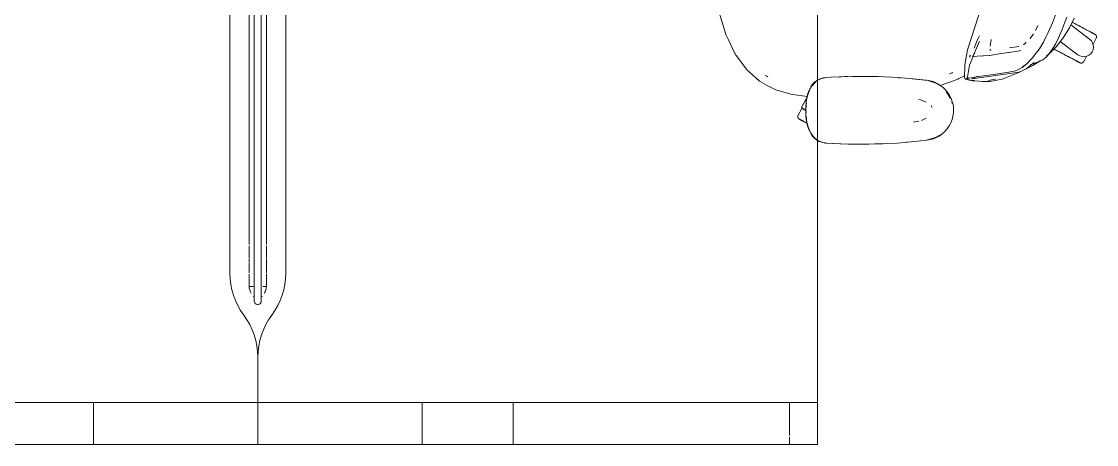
# Model space of a CAD drawing. Header units: millimetres. Extents: x 155927 to 326028, y -36033 to 97293.
# Drawn here: x 186189 to 187725, y 10690 to 11294 of the extents above; entities that cross this region are included whole.
import ezdxf

# ---------------------------------------------------------------- set-up
doc = ezdxf.new("R2010")
doc.units = ezdxf.units.MM
doc.header["$MEASUREMENT"] = 0
doc.layers.add('G-IMPT', color=8, linetype='CONTINUOUS', lineweight=9)
doc.layers.add('I-FURN', color=8, linetype='CONTINUOUS', lineweight=9)

msp = doc.modelspace()

# ---------------------------------------------------------------- linework, layer by layer
at = {"layer": 'G-IMPT'}
for p, q in [((187668.1, 11307.5), (187662.6, 11292.6)), ((187190.5, 11293.2), (187186.3, 11306.8)), ((187195.8, 11275.9), (187190.5, 11293.2)), ((187557.2, 11303.8), (187541.2, 11253.6)), ((187662.6, 11292.6), (187656.4, 11278.4)), ((187682.8, 11300.7), (187677.2, 11285.7)), ((187693.6, 11298.9), (187686.6, 11285.2)), ((187634.7, 11275.9), (187635.1, 11276.5)), ((187638.2, 11281.4), (187641.7, 11288.4)), ((187653, 11271.7), (187656.4, 11278.4)), ((187671, 11271), (187675.8, 11282)), ((187675.8, 11282), (187677.2, 11285.7)), ((187686.6, 11285.2), (187677.6, 11270.9)), ((187195.8, 11275.9), (187199, 11269.1)), ((187199.4, 11268.2), (187199, 11269.1)), ((187208.7, 11248.6), (187199.4, 11268.2)), ((187549.7, 11246.4), (187558.2, 11266.4)), ((187553.9, 11264.8), (187550.6, 11256.3)), ((187553.9, 11264.8), (187555.9, 11269.7)), ((187555.9, 11269.7), (187553.9, 11264.6)), ((187553.9, 11264.6), (187555.9, 11269.7)), ((187554.9, 11267.1), (187557.9, 11273.9)), ((187573.2, 11259.2), (187574.6, 11268.4)), ((187624.9, 11264.2), (187621, 11260.8)), ((187631.2, 11270.8), (187630.4, 11269.7)), ((187631.2, 11270.8), (187634.7, 11275.9)), ((187645.7, 11258.7), (187649.5, 11264.9)), ((187653, 11271.7), (187649.5, 11264.9)), ((187666.5, 11262), (187661.7, 11254)), ((187666.8, 11262.6), (187666.5, 11262)), ((187666.8, 11262.6), (187670.8, 11270.6)), ((187677.6, 11270.9), (187667.8, 11258.3)), ((187671, 11271), (187670.8, 11270.6)), ((187208.7, 11248.6), (187209.1, 11247.9)), ((187210, 11246.3), (187209.1, 11247.9)), ((187210.5, 11245.5), (187210, 11246.3)), ((187537, 11232.6), (187541.2, 11253.6)), ((187543.8, 11243.7), (187545.3, 11246.2)), ((187545.3, 11246.2), (187543.8, 11243.7)), ((187543.8, 11243.7), (187545.3, 11246.2)), ((187548, 11243.8), (187549.7, 11246.4)), ((187551.2, 11248.1), (187551.6, 11248.4)), ((187572.1, 11245.9), (187563.9, 11245.3)), ((187572.1, 11245.9), (187572.2, 11245.9)), ((187586.3, 11247.9), (187572.2, 11245.9)), ((187572.9, 11254.3), (187574.5, 11253)), ((187573.2, 11259.2), (187573.3, 11259.6)), ((187586.3, 11247.9), (187599.6, 11250)), ((187599.6, 11250), (187600.1, 11250.1)), ((187600.7, 11250.2), (187600.1, 11250.1)), ((187600.7, 11250.2), (187612.5, 11252)), ((187601, 11256.9), (187614.4, 11258.7)), ((187612.5, 11252), (187612.9, 11252.1)), ((187614.9, 11252.5), (187612.9, 11252.1)), ((187614.4, 11258.7), (187613.9, 11258.5)), ((187617.1, 11253), (187614.9, 11252.5)), ((187633.6, 11241.9), (187641.6, 11252.3)), ((187641.8, 11252.6), (187641.6, 11252.3)), ((187645.7, 11258.7), (187641.8, 11252.6)), ((187653.2, 11243.5), (187656.1, 11246.5)), ((187657.8, 11248), (187654.1, 11245)), ((187656.1, 11246.5), (187660.9, 11252.7)), ((187657.8, 11248), (187667.8, 11258.3)), ((187660.9, 11252.7), (187661.7, 11254)), ((187210.5, 11245.5), (187225.1, 11226)), ((187537, 11232.6), (187536.6, 11213.6)), ((187543.6, 11231.9), (187540.9, 11214.9)), ((187543.6, 11231.9), (187549.2, 11244.3)), ((187543.8, 11243.7), (187543.8, 11243.7)), ((187544.7, 11243.5), (187543.8, 11243.7)), ((187548.7, 11244), (187548, 11243.8)), ((187551.1, 11244.3), (187548.7, 11244)), ((187548.7, 11244), (187548.7, 11244)), ((187551.1, 11244.3), (187551.2, 11244.3)), ((187555, 11244.6), (187551.2, 11244.3)), ((187562.9, 11245.2), (187555, 11244.6)), ((187563.9, 11245.3), (187562.9, 11245.2)), ((187618.9, 11228.5), (187625.9, 11234)), ((187626.1, 11234.3), (187619.2, 11228.9)), ((187619.2, 11228.9), (187622.5, 11231.5)), ((187626.1, 11234.3), (187622.5, 11231.5)), ((187636.3, 11235.5), (187624.6, 11226.6)), ((187625.8, 11227.2), (187634.4, 11231.2)), ((187633.6, 11241.9), (187625.9, 11234)), ((187630.7, 11232.3), (187642.6, 11236.8)), ((187636.3, 11235.5), (187634.3, 11234.4)), ((187634.4, 11231.2), (187645.9, 11238.4)), ((187644.8, 11237.9), (187642.6, 11236.8)), ((187647.2, 11239), (187644.8, 11237.9)), ((187648.4, 11239.7), (187647.2, 11239)), ((187648.4, 11239.7), (187653.2, 11243.5)), ((187225.1, 11226), (187225.8, 11225.1)), ((187229, 11222.2), (187225.8, 11225.1)), ((187229, 11222.2), (187243.8, 11209.2)), ((187251.8, 11217.2), (187255.7, 11215.2)), ((187251.8, 11217.2), (187254.1, 11216)), ((187254.1, 11216), (187255.7, 11215.2)), ((187345, 11214.7), (187357.6, 11215.3)), ((187361.1, 11215.4), (187357.6, 11215.3)), ((187376.8, 11215.8), (187361.1, 11215.4)), ((187364.5, 11215.5), (187367.9, 11215.6)), ((187370.1, 11215.6), (187367.9, 11215.6)), ((187376.8, 11215.8), (187381.3, 11215.9)), ((187381.3, 11215.9), (187396, 11215.9)), ((187401.5, 11215.8), (187396, 11215.9)), ((187401.5, 11215.8), (187413.8, 11215.5)), ((187408.3, 11215.6), (187406.2, 11215.6)), ((187409.9, 11215.6), (187408.3, 11215.6)), ((187421.7, 11215.2), (187413.8, 11215.5)), ((187421.7, 11215.2), (187433, 11214.7)), ((187519.7, 11221.2), (187515.3, 11219.5)), ((187515.3, 11219.5), (187519.1, 11220.9)), ((187519.7, 11221.2), (187519.1, 11220.9)), ((187536.7, 11216.8), (187528.8, 11212.7)), ((187545.7, 11213.9), (187553.6, 11215)), ((187546.7, 11212), (187555.1, 11216)), ((187553.6, 11215), (187584.4, 11219.6)), ((187564.5, 11214.7), (187611.7, 11221.3)), ((187584.4, 11219.6), (187600.2, 11222)), ((187614.2, 11221.5), (187597.7, 11214.7)), ((187607.9, 11223.3), (187600.2, 11222)), ((187607.9, 11223.3), (187612.7, 11225)), ((187611.7, 11221.3), (187614.7, 11222)), ((187613.1, 11225.3), (187612.7, 11225)), ((187618.9, 11228.5), (187613.1, 11225.3)), ((187615.4, 11222.3), (187614.2, 11221.5)), ((187618.1, 11223.5), (187614.7, 11222)), ((187618.1, 11223.5), (187624.6, 11226.6)), ((187243.8, 11209.2), (187244.5, 11208.6)), ((187254.9, 11203), (187244.5, 11208.6)), ((187266.2, 11197), (187254.9, 11203)), ((187314.2, 11195), (187316.4, 11199.6)), ((187316.4, 11199.6), (187317.2, 11201)), ((187316.8, 11199.1), (187317.7, 11200.6)), ((187319.7, 11204.5), (187317.2, 11201)), ((187318.2, 11201.4), (187320, 11204.5)), ((187318.8, 11202.4), (187325.8, 11209.8)), ((187318.8, 11202.4), (187320.1, 11203.9)), ((187322.5, 11207.5), (187319.7, 11204.5)), ((187320, 11204.5), (187325.8, 11209.8)), ((187320.8, 11204.6), (187323.3, 11207.6)), ((187322.5, 11207.5), (187323.9, 11208.7)), ((187325.8, 11209.8), (187323.3, 11207.6)), ((187326.7, 11210.6), (187323.9, 11208.7)), ((187328, 11210.9), (187326.7, 11210.3)), ((187327.1, 11210.9), (187331.4, 11212.8)), ((187328, 11210.9), (187332.2, 11213)), ((187335.4, 11213.9), (187331.4, 11212.8)), ((187332.2, 11213), (187339.6, 11214.4)), ((187339.4, 11214.4), (187335.4, 11213.9)), ((187345, 11214.7), (187339.4, 11214.4)), ((187441.9, 11214.1), (187433, 11214.7)), ((187441.9, 11214.1), (187452.2, 11213.4)), ((187443.9, 11214), (187442, 11214)), ((187443.9, 11214), (187445.3, 11213.8)), ((187463.6, 11212.4), (187452.2, 11213.4)), ((187485, 11210), (187462, 11212.5)), ((187462, 11212.5), (187482.2, 11210.4)), ((187485, 11210), (187463.6, 11212.4)), ((187485, 11210), (187482.2, 11210.4)), ((187485, 11210), (187489.9, 11208.9)), ((187485.1, 11209.8), (187488.1, 11209.2)), ((187497.3, 11205.6), (187485.5, 11209.4)), ((187494.6, 11206.5), (187485.5, 11209.4)), ((187488.1, 11209.2), (187496.3, 11206)), ((187494.1, 11207.4), (187489.9, 11208.9)), ((187498.7, 11205.2), (187494.1, 11207.4)), ((187497.3, 11205.6), (187494.6, 11206.5)), ((187497.3, 11205.6), (187500.9, 11203.2)), ((187498.7, 11205.2), (187503, 11202.5)), ((187502.1, 11202.6), (187521, 11209.6)), ((187506.3, 11199.9), (187503, 11202.5)), ((187509.9, 11196.3), (187506.3, 11199.9)), ((187521, 11209.6), (187527, 11211.8)), ((187528.8, 11212.7), (187527, 11211.8)), ((187536.6, 11213.6), (187537.2, 11212.6)), ((187537.1, 11213.2), (187537.2, 11212.6)), ((187537.1, 11213.2), (187537.2, 11212.7)), ((187537.2, 11212.6), (187537.2, 11212.7)), ((187537.6, 11212.1), (187537.2, 11212.6)), ((187538.1, 11211.8), (187537.6, 11212.1)), ((187538.1, 11211.8), (187540, 11211.2)), ((187540.1, 11213), (187539, 11212.4)), ((187539.5, 11212.8), (187539, 11212.4)), ((187539.4, 11212.8), (187545.7, 11213.9)), ((187540.1, 11213), (187539.4, 11212.8)), ((187539.5, 11212.8), (187539.8, 11213.4)), ((187539.9, 11213.9), (187539.8, 11213.4)), ((187543.3, 11210.7), (187540, 11211.2)), ((187541.6, 11211.3), (187540.9, 11214.9)), ((187542.1, 11214.2), (187541.4, 11210.9)), ((187543.7, 11210.4), (187541.4, 11210.9)), ((187542.1, 11214.2), (187541.6, 11211.3)), ((187543.3, 11210.7), (187543.9, 11210.6)), ((187547.9, 11209.6), (187543.7, 11210.4)), ((187543.9, 11210.6), (187548.6, 11210.1)), ((187546.7, 11212), (187547.6, 11212.2)), ((187552.6, 11213), (187547.6, 11212.2)), ((187548.4, 11209.6), (187547.9, 11209.6)), ((187548.4, 11209.6), (187557.7, 11208.8)), ((187548.6, 11210.1), (187551.2, 11209.9)), ((187552.6, 11213), (187553.9, 11213.2)), ((187564.5, 11214.7), (187553.9, 11213.2)), ((187557.7, 11208.8), (187561.7, 11208.4)), ((187565.8, 11208.4), (187561.7, 11208.4)), ((187572.8, 11208.5), (187565.8, 11208.4)), ((187570.9, 11209.9), (187580.3, 11211.9)), ((187572.8, 11208.5), (187590.5, 11211.7)), ((187580.3, 11211.9), (187580.8, 11212.1)), ((187590.5, 11211.7), (187594.4, 11213.3)), ((187597.7, 11214.7), (187594.4, 11213.3)), ((187267.3, 11196.4), (187266.2, 11197)), ((187288.6, 11190.4), (187267.3, 11196.4)), ((187288.6, 11190.4), (187290.9, 11189.8)), ((187312.2, 11187.3), (187290.9, 11189.8)), ((187311.5, 11186), (187310.4, 11179.2)), ((187312.5, 11189.9), (187311.5, 11186)), ((187311.6, 11183.5), (187312, 11186.8)), ((187312, 11186.8), (187315.1, 11196.2)), ((187312.5, 11189.9), (187314.2, 11195)), ((187315.1, 11196.2), (187316.3, 11198.3)), ((187509.9, 11196.3), (187513.1, 11192.4)), ((187516.9, 11184.2), (187510.6, 11194.2)), ((187514.8, 11187.9), (187510.6, 11194.2)), ((187515.4, 11188.8), (187513.1, 11192.4)), ((187516.9, 11184.2), (187514.8, 11187.9)), ((187517.6, 11184.3), (187515.4, 11188.8)), ((187517.6, 11184.3), (187519.3, 11179.5)), ((187309.8, 11171.9), (187309.7, 11167.4)), ((187309.8, 11171.9), (187310.4, 11179.2)), ((187310.3, 11174.6), (187310.1, 11167.4)), ((187310.3, 11174.6), (187310.7, 11177.4)), ((187471.5, 11183.1), (187481.9, 11179)), ((187489.4, 11173.5), (187489.1, 11173.9)), ((187490.4, 11171.2), (187489.4, 11173.5)), ((187518.5, 11179.1), (187519.1, 11177.1)), ((187519.9, 11177.4), (187519.3, 11179.5)), ((187520.8, 11172.5), (187519.9, 11177.4)), ((187521, 11167.4), (187520.8, 11172.5)), ((187309.7, 11167.4), (187309.9, 11161.1)), ((187310.5, 11154.9), (187309.9, 11161.1)), ((187310.3, 11164.3), (187310.1, 11167.4)), ((187310.5, 11154.9), (187311.5, 11149)), ((187310.9, 11154.6), (187310.7, 11157.8)), ((187311.6, 11150.8), (187310.9, 11154.6)), ((187481.8, 11156), (187475, 11152.8)), ((187517.1, 11149.5), (187519, 11154.2)), ((187520.2, 11159), (187519, 11154.2)), ((187520.2, 11159), (187520.9, 11163.6)), ((187521, 11167.4), (187520.9, 11163.6)), ((187312.9, 11143.5), (187311.5, 11149)), ((187312.9, 11144.6), (187312.2, 11148.1)), ((187312.9, 11144.6), (187315.2, 11139)), ((187312.9, 11143.5), (187314.5, 11139.2)), ((187316.5, 11135.1), (187314.5, 11139.2)), ((187317.1, 11134.6), (187315.2, 11139)), ((187464, 11150.4), (187471.4, 11152)), ((187512.1, 11141.1), (187508.8, 11137.3)), ((187514.9, 11145.3), (187512.1, 11141.1)), ((187514.9, 11145.3), (187517.1, 11149.5)), ((187316.5, 11135.1), (187319.1, 11131.1)), ((187322.3, 11127.8), (187317.1, 11134.6)), ((187319.1, 11131.1), (187321.8, 11128)), ((187325.5, 11124.9), (187321.8, 11128)), ((187326.7, 11124.5), (187322.3, 11127.8)), ((187326.7, 11124.3), (187325.5, 11124.9)), ((187327.9, 11123.6), (187326.7, 11124.5)), ((187329, 11123), (187326.7, 11124.3)), ((187334.1, 11121.2), (187327.9, 11123.6)), ((187329, 11123), (187332.6, 11121.6)), ((187464.8, 11122.6), (187482.7, 11124.5)), ((187482.2, 11124.5), (187494.6, 11128.3)), ((187482.2, 11124.5), (187485.5, 11125.4)), ((187491.1, 11126.5), (187482.7, 11124.6)), ((187482.7, 11124.5), (187487.7, 11125.4)), ((187494.6, 11128.3), (187485.5, 11125.4)), ((187492.6, 11126.8), (187487.7, 11125.4)), ((187491.1, 11126.5), (187499.2, 11130.2)), ((187496.8, 11128.6), (187492.6, 11126.8)), ((187496.8, 11128.6), (187501.3, 11131.1)), ((187501.3, 11131.8), (187499.2, 11130.2)), ((187505.4, 11134.1), (187501.3, 11131.1)), ((187505.4, 11134.1), (187508.8, 11137.3)), ((187333.9, 11121.2), (187332.6, 11121.6)), ((187333.9, 11121.2), (187336.3, 11120.8)), ((187334.1, 11121.2), (187338, 11120.7)), ((187338, 11120.5), (187336.3, 11120.8)), ((187358.6, 11119.5), (187338, 11120.5)), ((187359.8, 11119.4), (187338, 11120.5)), ((187338, 11120.5), (187339.6, 11120.4)), ((187359.8, 11119.4), (187339.6, 11120.4)), ((187380, 11119), (187358.6, 11119.5)), ((187370.1, 11119.1), (187358.6, 11119.5)), ((187358.6, 11119.5), (187359.8, 11119.4)), ((187380, 11119), (187359.8, 11119.4)), ((187400.1, 11119), (187370.1, 11119.1)), ((187380, 11119), (187370.1, 11119.1)), ((187370.1, 11119.1), (187389.3, 11118.9)), ((187377.9, 11119), (187376, 11119.1)), ((187380, 11119), (187377.9, 11119)), ((187400.1, 11119), (187380, 11119)), ((187400.1, 11119), (187389.3, 11118.9)), ((187400.1, 11119), (187408.6, 11119.2)), ((187420.3, 11119.6), (187408.6, 11119.2)), ((187413.5, 11119.3), (187412, 11119.3)), ((187415.4, 11119.4), (187413.5, 11119.3)), ((187420.3, 11119.6), (187426.3, 11119.8)), ((187440.5, 11120.6), (187426.3, 11119.8)), ((187445.6, 11121), (187440.5, 11120.6)), ((187445.6, 11121), (187460.6, 11122.2)), ((187453.8, 11121.6), (187455.4, 11121.8)), ((187460.6, 11122.2), (187464.8, 11122.6))]:
    msp.add_line(p, q, dxfattribs=at)
at = {"layer": 'I-FURN'}
for p, q in [((187326.7, 10689.6), (187326.7, 12089.6)), ((187326.7, 12089.6), (187326.7, 10689.6)), ((186514.2, 10975.5), (186514.2, 11813.7)), ((186521.7, 11813.7), (186521.7, 10975.5)), ((186531.7, 10975.5), (186531.7, 11813.7)), ((186539.2, 11813.7), (186539.2, 10975.5)), ((186486.7, 10934.6), (186486.7, 11638.3)), ((186486.7, 11638.3), (186486.7, 10934.6)), ((186566.7, 11638.3), (186566.7, 10934.6)), ((186566.7, 10934.6), (186566.7, 11638.3)), ((187691.4, 11292.9), (187690.4, 11293.4)), ((187690.8, 11293.1), (187691.8, 11292.6)), ((187692.3, 11292.3), (187691.4, 11292.9)), ((187691.8, 11292.6), (187692.8, 11292.1)), ((187693.3, 11291.8), (187692.3, 11292.3)), ((187692.8, 11292.1), (187693.8, 11291.6)), ((187694.3, 11291.3), (187693.3, 11291.8)), ((187688.5, 11289.5), (187715.5, 11269.1)), ((187693.8, 11291.6), (187694.8, 11291.1)), ((187695.3, 11290.8), (187694.3, 11291.3)), ((187694.8, 11291.1), (187695.8, 11290.5)), ((187696.3, 11290.2), (187695.3, 11290.8)), ((187695.8, 11290.5), (187696.8, 11290)), ((187697.3, 11289.7), (187696.3, 11290.2)), ((187696.8, 11290), (187697.8, 11289.5)), ((187698.3, 11289.2), (187697.3, 11289.7)), ((187697.8, 11289.5), (187698.8, 11288.9)), ((187699.3, 11288.6), (187698.3, 11289.2)), ((187698.8, 11288.9), (187699.8, 11288.4)), ((187700.3, 11288.1), (187699.3, 11288.6)), ((187699.8, 11288.4), (187700.8, 11287.9)), ((187701.3, 11287.6), (187700.3, 11288.1)), ((187700.8, 11287.9), (187701.8, 11287.3)), ((187702.3, 11287), (187701.3, 11287.6)), ((187701.8, 11287.3), (187702.8, 11286.8)), ((187703.3, 11286.5), (187702.3, 11287)), ((187702.8, 11286.8), (187703.8, 11286.3)), ((187704.3, 11286), (187703.3, 11286.5)), ((187703.8, 11286.3), (187704.7, 11285.8)), ((187705.3, 11285.5), (187704.3, 11286)), ((187704.7, 11285.8), (187705.7, 11285.2)), ((187706.2, 11285), (187705.3, 11285.5)), ((187705.7, 11285.2), (187706.7, 11284.7)), ((187707.2, 11284.5), (187706.2, 11285)), ((187706.7, 11284.7), (187707.6, 11284.2)), ((187708.1, 11284), (187707.2, 11284.5)), ((187707.6, 11284.2), (187708.5, 11283.8)), ((187709, 11283.5), (187708.1, 11284)), ((187708.5, 11283.8), (187709.4, 11283.3)), ((187709.9, 11283), (187709, 11283.5)), ((187710.8, 11282.5), (187709.9, 11283)), ((187711.6, 11282.1), (187710.8, 11282.5)), ((187712.5, 11281.6), (187711.6, 11282.1)), ((187713.3, 11281.2), (187712.5, 11281.6)), ((187714.1, 11280.8), (187713.3, 11281.2)), ((187714.8, 11280.4), (187714.1, 11280.8)), ((187715.6, 11280), (187714.8, 11280.4)), ((187716.3, 11279.6), (187715.6, 11280)), ((187717, 11279.3), (187716.3, 11279.6)), ((187717.6, 11278.9), (187717, 11279.3)), ((187718.2, 11278.6), (187717.6, 11278.9)), ((187718.8, 11278.3), (187718.2, 11278.6)), ((187718.5, 11278.4), (187719.1, 11278.1)), ((187719.4, 11278), (187718.8, 11278.3)), ((187719.1, 11278.1), (187719.6, 11277.9)), ((187719.9, 11277.7), (187719.4, 11278)), ((187719.6, 11277.9), (187720.1, 11277.6)), ((187720.4, 11277.5), (187719.9, 11277.7)), ((187720.1, 11277.6), (187720.6, 11277.3)), ((187720.8, 11277.2), (187720.4, 11277.5)), ((187720.6, 11277.3), (187721, 11277.1)), ((187721.2, 11277), (187720.8, 11277.2)), ((187721, 11277.1), (187721.4, 11276.9)), ((187721.6, 11276.8), (187721.2, 11277)), ((187721.4, 11276.9), (187721.7, 11276.7)), ((187721.9, 11276.6), (187721.6, 11276.8)), ((187721.7, 11276.7), (187722.1, 11276.6)), ((187722.2, 11276.5), (187721.9, 11276.6)), ((187722.1, 11276.6), (187722.3, 11276.4)), ((187722.5, 11276.3), (187722.2, 11276.5)), ((187698.7, 11246.8), (187673.4, 11265.9)), ((187715.5, 11269.1), (187718, 11266.8)), ((187718, 11266.8), (187719.8, 11263.9)), ((187719.8, 11263.9), (187720.8, 11260.7)), ((187720.4, 11262.1), (187724.9, 11270.5)), ((187722.3, 11276.4), (187722.6, 11276.3)), ((187722.7, 11276.2), (187722.5, 11276.3)), ((187722.6, 11276.3), (187722.8, 11276.2)), ((187722.9, 11276.1), (187722.7, 11276.2)), ((187722.8, 11276.2), (187722.9, 11276.1)), ((187722.9, 11276.1), (187723.1, 11276)), ((187723, 11276), (187722.9, 11276.1)), ((187723.1, 11276), (187723, 11276)), ((187723.1, 11276), (187723.1, 11276)), ((187723.1, 11276), (187723.2, 11276)), ((187723.2, 11276), (187723.1, 11276)), ((187723.2, 11276), (187723.2, 11275.9)), ((187723.2, 11275.9), (187723.2, 11276)), ((187723.2, 11275.9), (187723.3, 11275.9)), ((187723.3, 11275.9), (187723.5, 11275.8)), ((187723.5, 11275.8), (187723.6, 11275.7)), ((187723.6, 11275.7), (187723.7, 11275.6)), ((187723.7, 11275.6), (187723.9, 11275.5)), ((187723.9, 11275.5), (187724, 11275.4)), ((187724, 11275.4), (187724.1, 11275.3)), ((187724.1, 11275.3), (187724.2, 11275.2)), ((187724.2, 11275.2), (187724.3, 11275.1)), ((187724.3, 11275.1), (187724.4, 11274.9)), ((187724.4, 11274.9), (187724.5, 11274.8)), ((187724.5, 11274.8), (187724.6, 11274.7)), ((187724.6, 11274.7), (187724.7, 11274.5)), ((187724.7, 11274.5), (187724.8, 11274.4)), ((187724.8, 11274.4), (187724.9, 11274.3)), ((187724.9, 11274.3), (187724.9, 11274.1)), ((187724.9, 11274.1), (187725, 11274)), ((187725, 11270.7), (187724.9, 11270.5)), ((187724.9, 11270.5), (187724.9, 11270.5)), ((187725, 11274), (187725.1, 11273.8)), ((187725.1, 11271), (187725, 11270.8)), ((187725, 11270.8), (187725, 11270.7)), ((187725.1, 11273.8), (187725.1, 11273.7)), ((187725.1, 11273.7), (187725.2, 11273.5)), ((187725.2, 11271.3), (187725.1, 11271.1)), ((187725.1, 11271.1), (187725.1, 11271)), ((187725.2, 11273.5), (187725.2, 11273.4)), ((187725.2, 11273.4), (187725.2, 11273.2)), ((187725.2, 11273.2), (187725.3, 11273)), ((187725.3, 11271.6), (187725.2, 11271.4)), ((187725.2, 11271.4), (187725.2, 11271.3)), ((187725.3, 11273), (187725.3, 11272.9)), ((187725.3, 11272.9), (187725.3, 11272.7)), ((187725.3, 11272.7), (187725.3, 11272.6)), ((187725.3, 11272.6), (187725.3, 11272.4)), ((187725.3, 11272.4), (187725.3, 11272.2)), ((187725.3, 11272.2), (187725.3, 11272.1)), ((187725.3, 11272.1), (187725.3, 11271.9)), ((187725.3, 11271.9), (187725.3, 11271.8)), ((187725.3, 11271.8), (187725.3, 11271.6)), ((187664.6, 11255), (187665.5, 11254.5)), ((187666, 11254.3), (187665.1, 11254.7)), ((187665.5, 11254.5), (187666.4, 11254)), ((187666.9, 11253.8), (187666, 11254.3)), ((187666.4, 11254), (187667.4, 11253.5)), ((187667.9, 11253.3), (187666.9, 11253.8)), ((187667.4, 11253.5), (187668.3, 11253)), ((187668.8, 11252.8), (187667.9, 11253.3)), ((187668.3, 11253), (187669.3, 11252.5)), ((187669.8, 11252.3), (187668.8, 11252.8)), ((187669.3, 11252.5), (187670.2, 11252)), ((187670.7, 11251.7), (187669.8, 11252.3)), ((187670.2, 11252), (187671.2, 11251.5)), ((187671.7, 11251.2), (187670.7, 11251.7)), ((187671.2, 11251.5), (187672.2, 11251)), ((187672.7, 11250.7), (187671.7, 11251.2)), ((187672.2, 11251), (187673.2, 11250.4)), ((187673.7, 11250.2), (187672.7, 11250.7)), ((187673.2, 11250.4), (187674.2, 11249.9)), ((187674.7, 11249.6), (187673.7, 11250.2)), ((187674.2, 11249.9), (187675.2, 11249.4)), ((187675.7, 11249.1), (187674.7, 11249.6)), ((187675.2, 11249.4), (187676.2, 11248.8)), ((187676.7, 11248.6), (187675.7, 11249.1)), ((187676.2, 11248.8), (187677.2, 11248.3)), ((187677.7, 11248), (187676.7, 11248.6)), ((187677.2, 11248.3), (187678.2, 11247.8)), ((187678.7, 11247.5), (187677.7, 11248)), ((187678.2, 11247.8), (187679.2, 11247.2)), ((187679.7, 11247), (187678.7, 11247.5)), ((187679.2, 11247.2), (187680.2, 11246.7)), ((187680.7, 11246.4), (187679.7, 11247)), ((187680.2, 11246.7), (187681.2, 11246.2)), ((187681.7, 11245.9), (187680.7, 11246.4)), ((187681.2, 11246.2), (187682.2, 11245.7)), ((187682.7, 11245.4), (187681.7, 11245.9)), ((187701.6, 11245.1), (187698.7, 11246.8)), ((187714.6, 11246.1), (187711.5, 11244.7)), ((187717.2, 11248.2), (187714.6, 11246.1)), ((187719.2, 11250.9), (187717.2, 11248.2)), ((187720.6, 11254), (187719.2, 11250.9)), ((187721.1, 11257.4), (187720.6, 11254)), ((187720.8, 11260.7), (187721.1, 11257.4)), ((187682.2, 11245.7), (187683.1, 11245.1)), ((187683.7, 11244.9), (187682.7, 11245.4)), ((187683.1, 11245.1), (187684.1, 11244.6)), ((187684.6, 11244.4), (187683.7, 11244.9)), ((187684.1, 11244.6), (187685.1, 11244.1)), ((187685.6, 11243.9), (187684.6, 11244.4)), ((187685.1, 11244.1), (187686, 11243.6)), ((187686.5, 11243.4), (187685.6, 11243.9)), ((187686, 11243.6), (187686.9, 11243.1)), ((187687.4, 11242.9), (187686.5, 11243.4)), ((187686.9, 11243.1), (187687.8, 11242.7)), ((187688.3, 11242.4), (187687.4, 11242.9)), ((187687.8, 11242.7), (187688.7, 11242.2)), ((187689.2, 11241.9), (187688.3, 11242.4)), ((187688.7, 11242.2), (187689.6, 11241.7)), ((187690, 11241.5), (187689.2, 11241.9)), ((187689.6, 11241.7), (187690.4, 11241.3)), ((187690.9, 11241), (187690, 11241.5)), ((187690.4, 11241.3), (187691.3, 11240.8)), ((187691.3, 11240.8), (187692.1, 11240.4)), ((187692.1, 11240.4), (187692.8, 11240)), ((187692.8, 11240), (187693.6, 11239.6)), ((187693.6, 11239.6), (187694.3, 11239.2)), ((187694.3, 11239.2), (187695, 11238.8)), ((187695, 11238.8), (187695.7, 11238.5)), ((187695.7, 11238.5), (187696.3, 11238.2)), ((187696.3, 11238.2), (187696.9, 11237.8)), ((187697.2, 11237.7), (187696.6, 11238)), ((187696.9, 11237.8), (187697.5, 11237.5)), ((187697.8, 11237.4), (187697.2, 11237.7)), ((187697.5, 11237.5), (187698, 11237.2)), ((187698.3, 11237.1), (187697.8, 11237.4)), ((187698, 11237.2), (187698.5, 11237)), ((187698.8, 11236.8), (187698.3, 11237.1)), ((187698.5, 11237), (187699, 11236.7)), ((187699.2, 11236.6), (187698.8, 11236.8)), ((187699, 11236.7), (187699.4, 11236.5)), ((187699.6, 11236.4), (187699.2, 11236.6)), ((187699.4, 11236.5), (187699.8, 11236.3)), ((187700, 11236.2), (187699.6, 11236.4)), ((187699.8, 11236.3), (187700.1, 11236.1)), ((187700.3, 11236), (187700, 11236.2)), ((187700.1, 11236.1), (187700.5, 11235.9)), ((187700.6, 11235.9), (187700.3, 11236)), ((187700.5, 11235.9), (187700.7, 11235.8)), ((187700.9, 11235.7), (187700.6, 11235.9)), ((187700.7, 11235.8), (187701, 11235.7)), ((187701.1, 11235.6), (187700.9, 11235.7)), ((187701, 11235.7), (187701.2, 11235.6)), ((187701.3, 11235.5), (187701.1, 11235.6)), ((187701.2, 11235.6), (187701.3, 11235.5)), ((187701.4, 11235.4), (187701.3, 11235.5)), ((187701.3, 11235.5), (187701.5, 11235.4)), ((187701.5, 11235.4), (187701.4, 11235.4)), ((187701.6, 11235.3), (187701.5, 11235.4)), ((187701.5, 11235.4), (187701.5, 11235.4)), ((187701.5, 11235.4), (187701.6, 11235.3)), ((187704.9, 11244.1), (187701.6, 11245.1)), ((187701.8, 11235.2), (187701.6, 11235.3)), ((187701.6, 11235.3), (187701.6, 11235.3)), ((187701.6, 11235.3), (187701.6, 11235.3)), ((187701.6, 11235.3), (187701.6, 11235.3)), ((187701.9, 11235.2), (187701.8, 11235.2)), ((187702.1, 11235.1), (187701.9, 11235.2)), ((187702.2, 11235.1), (187702.1, 11235.1)), ((187702.4, 11235), (187702.2, 11235.1)), ((187702.5, 11235), (187702.4, 11235)), ((187702.7, 11234.9), (187702.5, 11235)), ((187702.9, 11234.9), (187702.7, 11234.9)), ((187703, 11234.9), (187702.9, 11234.9)), ((187703.2, 11234.9), (187703, 11234.9)), ((187703.3, 11234.9), (187703.2, 11234.9)), ((187703.5, 11234.9), (187703.3, 11234.9)), ((187703.7, 11234.9), (187703.5, 11234.9)), ((187703.8, 11234.9), (187703.7, 11234.9)), ((187704, 11234.9), (187703.8, 11234.9)), ((187704.1, 11234.9), (187704, 11234.9)), ((187704.3, 11234.9), (187704.1, 11234.9)), ((187704.5, 11235), (187704.3, 11234.9)), ((187704.6, 11235), (187704.5, 11235)), ((187704.8, 11235.1), (187704.6, 11235)), ((187704.9, 11235.1), (187704.8, 11235.1)), ((187708.2, 11244), (187704.9, 11244.1)), ((187705.1, 11235.2), (187704.9, 11235.1)), ((187705.2, 11235.2), (187705.1, 11235.2)), ((187705.4, 11235.3), (187705.2, 11235.2)), ((187705.5, 11235.4), (187705.4, 11235.3)), ((187705.6, 11235.5), (187705.5, 11235.4)), ((187705.8, 11235.6), (187705.6, 11235.5)), ((187705.9, 11235.7), (187705.8, 11235.6)), ((187706, 11235.8), (187705.9, 11235.7)), ((187706.2, 11235.9), (187706, 11235.8)), ((187706.3, 11236), (187706.2, 11235.9)), ((187706.4, 11236.1), (187706.3, 11236)), ((187706.5, 11236.2), (187706.4, 11236.1)), ((187706.6, 11236.3), (187706.5, 11236.2)), ((187706.7, 11236.5), (187706.6, 11236.3)), ((187706.8, 11236.6), (187706.7, 11236.5)), ((187706.9, 11236.7), (187706.8, 11236.6)), ((187707, 11236.9), (187706.9, 11236.7)), ((187707, 11237), (187710.7, 11243.9)), ((187707, 11237), (187707, 11236.9)), ((187711.5, 11244.7), (187708.2, 11244)), ((187304, 11169.9), (187298.8, 11160.3)), ((187310.2, 11183.6), (187303.6, 11171.3)), ((187303.8, 11171.2), (187310.4, 11183.5)), ((187309.1, 11168.4), (187303.8, 11171.2)), ((187309.6, 11167), (187304, 11169.9)), ((187310.4, 11183.5), (187310.5, 11183.5)), ((187298.4, 11159), (187298.5, 11159.2)), ((187298.4, 11158.8), (187298.4, 11159)), ((187298.4, 11158.7), (187298.4, 11158.8)), ((187298.4, 11158.5), (187298.4, 11158.7)), ((187298.4, 11158.4), (187298.4, 11158.5)), ((187298.4, 11158.2), (187298.4, 11158.4)), ((187298.4, 11158), (187298.4, 11158.2)), ((187298.4, 11157.9), (187298.4, 11158)), ((187298.4, 11157.7), (187298.4, 11157.9)), ((187298.5, 11157.6), (187298.4, 11157.7)), ((187298.5, 11159.5), (187298.6, 11159.6)), ((187298.5, 11159.3), (187298.5, 11159.5)), ((187298.5, 11159.2), (187298.5, 11159.3)), ((187298.5, 11157.4), (187298.5, 11157.6)), ((187298.5, 11157.2), (187298.5, 11157.4)), ((187298.6, 11157.1), (187298.5, 11157.2)), ((187298.6, 11159.8), (187298.7, 11159.9)), ((187298.6, 11159.6), (187298.6, 11159.8)), ((187298.6, 11156.9), (187298.6, 11157.1)), ((187298.7, 11156.8), (187298.6, 11156.9)), ((187298.7, 11159.9), (187298.8, 11160.1)), ((187298.8, 11156.6), (187298.7, 11156.8)), ((187298.8, 11160.2), (187298.8, 11160.3)), ((187298.8, 11160.1), (187298.8, 11160.2)), ((187298.8, 11156.5), (187298.8, 11156.6)), ((187298.9, 11156.4), (187298.8, 11156.5)), ((187299, 11156.2), (187298.9, 11156.4)), ((187299.1, 11156.1), (187299, 11156.2)), ((187299.2, 11156), (187299.1, 11156.1)), ((187299.3, 11155.8), (187299.2, 11156)), ((187299.4, 11155.7), (187299.3, 11155.8)), ((187299.5, 11155.6), (187299.4, 11155.7)), ((187299.6, 11155.5), (187299.5, 11155.6)), ((187299.7, 11155.4), (187299.6, 11155.5)), ((187299.8, 11155.3), (187299.7, 11155.4)), ((187300, 11155.2), (187299.8, 11155.3)), ((187300.1, 11155.1), (187300, 11155.2)), ((187300.2, 11155), (187300.1, 11155.1)), ((187300.4, 11154.9), (187300.2, 11155)), ((187300.5, 11154.8), (187300.4, 11154.9)), ((187300.6, 11154.8), (187300.5, 11154.8)), ((187300.5, 11154.8), (187300.5, 11154.8)), ((187300.5, 11154.8), (187300.5, 11154.8)), ((187300.5, 11154.8), (187300.6, 11154.8)), ((187300.6, 11154.7), (187300.6, 11154.8)), ((187300.6, 11154.8), (187300.7, 11154.7)), ((187300.8, 11154.7), (187300.6, 11154.7)), ((187300.7, 11154.7), (187300.8, 11154.6)), ((187300.9, 11154.6), (187300.8, 11154.7)), ((187300.8, 11154.6), (187301, 11154.5)), ((187301.1, 11154.5), (187300.9, 11154.6)), ((187301, 11154.5), (187301.2, 11154.4)), ((187301.4, 11154.4), (187301.1, 11154.5)), ((187301.2, 11154.4), (187301.5, 11154.3)), ((187301.7, 11154.2), (187301.4, 11154.4)), ((187301.5, 11154.3), (187301.8, 11154.1)), ((187302, 11154), (187301.7, 11154.2)), ((187301.8, 11154.1), (187302.1, 11154)), ((187302.3, 11153.8), (187302, 11154)), ((187302.1, 11154), (187302.5, 11153.8)), ((187302.7, 11153.6), (187302.3, 11153.8)), ((187302.5, 11153.8), (187302.9, 11153.5)), ((187303.1, 11153.4), (187302.7, 11153.6)), ((187302.9, 11153.5), (187303.4, 11153.3)), ((187303.6, 11153.2), (187303.1, 11153.4)), ((187303.4, 11153.3), (187303.8, 11153)), ((187304.1, 11152.9), (187303.6, 11153.2)), ((187303.8, 11153), (187304.4, 11152.8)), ((187304.6, 11152.6), (187304.1, 11152.9)), ((187304.4, 11152.8), (187304.9, 11152.5)), ((187305.2, 11152.3), (187304.6, 11152.6)), ((187304.9, 11152.5), (187305.5, 11152.2)), ((187305.5, 11152.2), (187306.1, 11151.8)), ((187306.1, 11151.8), (187306.8, 11151.5)), ((187306.8, 11151.5), (187307.4, 11151.1)), ((187307.4, 11151.1), (187308.1, 11150.8)), ((187308.1, 11150.8), (187308.9, 11150.4)), ((187308.9, 11150.4), (187309.6, 11150)), ((187309.6, 11150), (187310.4, 11149.5)), ((187310.4, 11149.5), (187311.2, 11149.1)), ((187311.2, 11149.1), (187312.1, 11148.7)), ((186514.2, 10955.8), (186514.2, 10973.5)), ((186521.7, 10975.5), (186521.7, 10972.3)), ((186521.7, 10972.3), (186521.7, 10969.1)), ((186531.7, 10974.6), (186531.7, 10975.5)), ((186531.7, 10971.4), (186531.7, 10974.6)), ((186531.7, 10968.2), (186531.7, 10971.4)), ((186539.2, 10973.5), (186539.2, 10955.8)), ((186514.2, 10950.1), (186514.2, 10955)), ((186521.7, 10969.1), (186521.7, 10965.8)), ((186521.7, 10965.8), (186521.7, 10962.6)), ((186521.7, 10962.6), (186521.7, 10959.4)), ((186521.7, 10959.4), (186521.7, 10956.3)), ((186521.7, 10956.3), (186521.7, 10953.2)), ((186531.7, 10965), (186531.7, 10968.2)), ((186531.7, 10961.8), (186531.7, 10965)), ((186531.7, 10958.6), (186531.7, 10961.8)), ((186531.7, 10955.4), (186531.7, 10958.6)), ((186531.7, 10952.3), (186531.7, 10955.4)), ((186539.2, 10955), (186539.2, 10950.1)), ((186514.2, 10935), (186514.2, 10949.2)), ((186521.7, 10953.2), (186521.7, 10950.1)), ((186521.7, 10950.1), (186521.7, 10947)), ((186521.7, 10947), (186521.7, 10944)), ((186521.7, 10944), (186521.7, 10941.1)), ((186521.7, 10941.1), (186521.7, 10938.2)), ((186531.7, 10949.2), (186531.7, 10952.3)), ((186531.7, 10946.2), (186531.7, 10949.2)), ((186531.7, 10943.2), (186531.7, 10946.2)), ((186531.7, 10940.3), (186531.7, 10943.2)), ((186531.7, 10937.4), (186531.7, 10940.3)), ((186539.2, 10950.3), (186539.2, 10934.4)), ((186514.2, 10915.5), (186514.2, 10933.1)), ((186521.7, 10938.2), (186521.7, 10935.3)), ((186521.7, 10935.3), (186521.7, 10932.5)), ((186521.7, 10932.5), (186521.7, 10929.8)), ((186521.7, 10929.8), (186521.7, 10927.2)), ((186521.7, 10927.2), (186521.7, 10924.6)), ((186521.7, 10924.6), (186521.7, 10922.2)), ((186531.7, 10934.6), (186531.7, 10937.4)), ((186531.7, 10931.8), (186531.7, 10934.6)), ((186531.7, 10929.1), (186531.7, 10931.8)), ((186531.7, 10926.5), (186531.7, 10929.1)), ((186531.7, 10924), (186531.7, 10926.5)), ((186531.7, 10921.5), (186531.7, 10924)), ((186539.2, 10933.1), (186539.2, 10915.5)), ((186514.2, 10920.1), (186514.2, 10921.2)), ((186514.2, 10915.5), (186520.2, 10915.5)), ((186521.7, 10922.2), (186521.7, 10919.8)), ((186521.7, 10919.8), (186521.7, 10917.5)), ((186521.7, 10917.5), (186521.7, 10915.3)), ((186521.7, 10915.3), (186521.7, 10913.2)), ((186521.7, 10913.2), (186521.7, 10911.1)), ((186521.7, 10911.1), (186521.7, 10909.2)), ((186521.7, 10909.2), (186521.7, 10907.4)), ((186531.7, 10919.2), (186531.7, 10921.5)), ((186531.7, 10916.9), (186531.7, 10919.2)), ((186531.7, 10914.7), (186531.7, 10916.9)), ((186531.7, 10912.6), (186531.7, 10914.7)), ((186531.7, 10910.6), (186531.7, 10912.6)), ((186531.7, 10908.7), (186531.7, 10910.6)), ((186531.7, 10907), (186531.7, 10908.7)), ((186534, 10915.5), (186539.2, 10915.5)), ((186539.2, 10921.2), (186539.2, 10920.1)), ((186521.7, 10907.4), (186521.7, 10905.7)), ((186521.7, 10905.7), (186521.7, 10904.2)), ((186521.7, 10904.2), (186521.7, 10902.7)), ((186521.7, 10902.7), (186521.7, 10901.3)), ((186521.7, 10901.3), (186521.7, 10900.1)), ((186521.7, 10900.1), (186521.7, 10899)), ((186521.7, 10899), (186521.7, 10898)), ((186521.7, 10898), (186521.7, 10897.1)), ((186521.7, 10897.1), (186521.7, 10896.4)), ((186521.7, 10896.4), (186521.7, 10895.8)), ((186521.7, 10895.8), (186521.7, 10895.3)), ((186521.7, 10895.3), (186521.7, 10894.9)), ((186521.7, 10894.9), (186521.7, 10894.7)), ((186521.7, 10894.7), (186521.7, 10894.6)), ((186521.7, 10894.6), (186521.7, 10894.6)), ((186531.7, 10905.3), (186531.7, 10907)), ((186531.7, 10903.8), (186531.7, 10905.3)), ((186531.7, 10902.3), (186531.7, 10903.8)), ((186531.7, 10901), (186531.7, 10902.3)), ((186531.7, 10899.8), (186531.7, 10901)), ((186531.7, 10898.7), (186531.7, 10899.8)), ((186531.7, 10897.8), (186531.7, 10898.7)), ((186531.7, 10896.9), (186531.7, 10897.8)), ((186531.7, 10896.2), (186531.7, 10896.9)), ((186531.7, 10895.6), (186531.7, 10896.2)), ((186531.7, 10895.2), (186531.7, 10895.6)), ((186531.7, 10894.9), (186531.7, 10895.2)), ((186531.7, 10894.7), (186531.7, 10894.9)), ((186531.7, 10894.6), (186531.7, 10894.7)), ((186526.7, 10814.6), (186526.7, 10689.6)), ((186526.7, 10689.6), (186526.7, 10814.6)), ((186526.7, 10689.6), (186526.7, 10814.6)), ((186526.7, 10814.6), (186526.7, 10689.6)), ((186291.7, 10749.6), (185766.7, 10749.6)), ((186161.4, 10749.6), (186291.7, 10749.6)), ((186291.7, 10749.6), (186761.7, 10749.6)), ((186291.7, 10749.6), (186291.7, 10689.6)), ((186291.7, 10749.6), (186291.7, 10689.6)), ((187286.7, 10749.6), (186292.7, 10749.6)), ((186761.7, 10749.6), (186891.7, 10749.6)), ((186761.7, 10749.6), (186761.7, 10689.6)), ((186761.7, 10749.6), (186761.7, 10689.6)), ((186891.7, 10749.6), (187326.7, 10749.6)), ((186891.7, 10749.6), (186891.7, 10689.6)), ((186891.7, 10749.6), (186891.7, 10689.6)), ((187286.7, 10749.6), (187286.7, 10702.5)), ((187286.7, 10749.6), (187286.7, 10702.5)), ((187326.7, 10749.6), (187287.2, 10749.6)), ((187326.7, 10689.6), (187326.7, 10749.6)), ((187326.7, 10749.6), (187326.7, 10689.6)), ((187286.7, 10700.2), (187286.7, 10689.6)), ((187286.7, 10700.2), (187286.7, 10689.6)), ((185726.7, 10689.6), (186526.7, 10689.6)), ((186526.7, 10689.6), (185726.7, 10689.6)), ((185766.7, 10689.6), (186291.7, 10689.6)), ((186291.7, 10689.6), (186161.4, 10689.6)), ((186761.7, 10689.6), (186291.7, 10689.6)), ((186292.7, 10689.6), (187286.7, 10689.6)), ((186526.7, 10689.6), (187326.7, 10689.6)), ((187326.7, 10689.6), (186526.7, 10689.6)), ((186891.7, 10689.6), (186761.7, 10689.6)), ((187326.7, 10689.6), (186891.7, 10689.6)), ((187286.7, 10689.6), (187326.7, 10689.6))]:
    msp.add_line(p, q, dxfattribs=at)
for centre, radius, start, end in [((186586.7, 10934.6), 100, 180, 216.8699), ((186586.7, 10934.6), 100, 180, 216.8699), ((186466.7, 10934.6), 100, 323.1301, 0), ((186466.7, 10934.6), 100, 323.1301, 0), ((186537.7, 10917.9), 23.6, 185.6664, 210.8564), ((186515.8, 10917.9), 23.6, 329.1436, 354.3336), ((186526.7, 10907.5), 8.51, 223.4514, 234.4595), ((186526.7, 10894.6), 5, 173.0848, 21.8252), ((186526.7, 10907.5), 8.51, 305.5405, 316.5486), ((186426.7, 10814.6), 100, 0, 36.8699), ((186426.7, 10814.6), 100, 0, 36.8699), ((186626.7, 10814.6), 100, 143.1301, 180), ((186626.7, 10814.6), 100, 143.1301, 180)]:
    msp.add_arc(centre, radius, start, end, dxfattribs=at)

doc.saveas('drawing.dxf')
